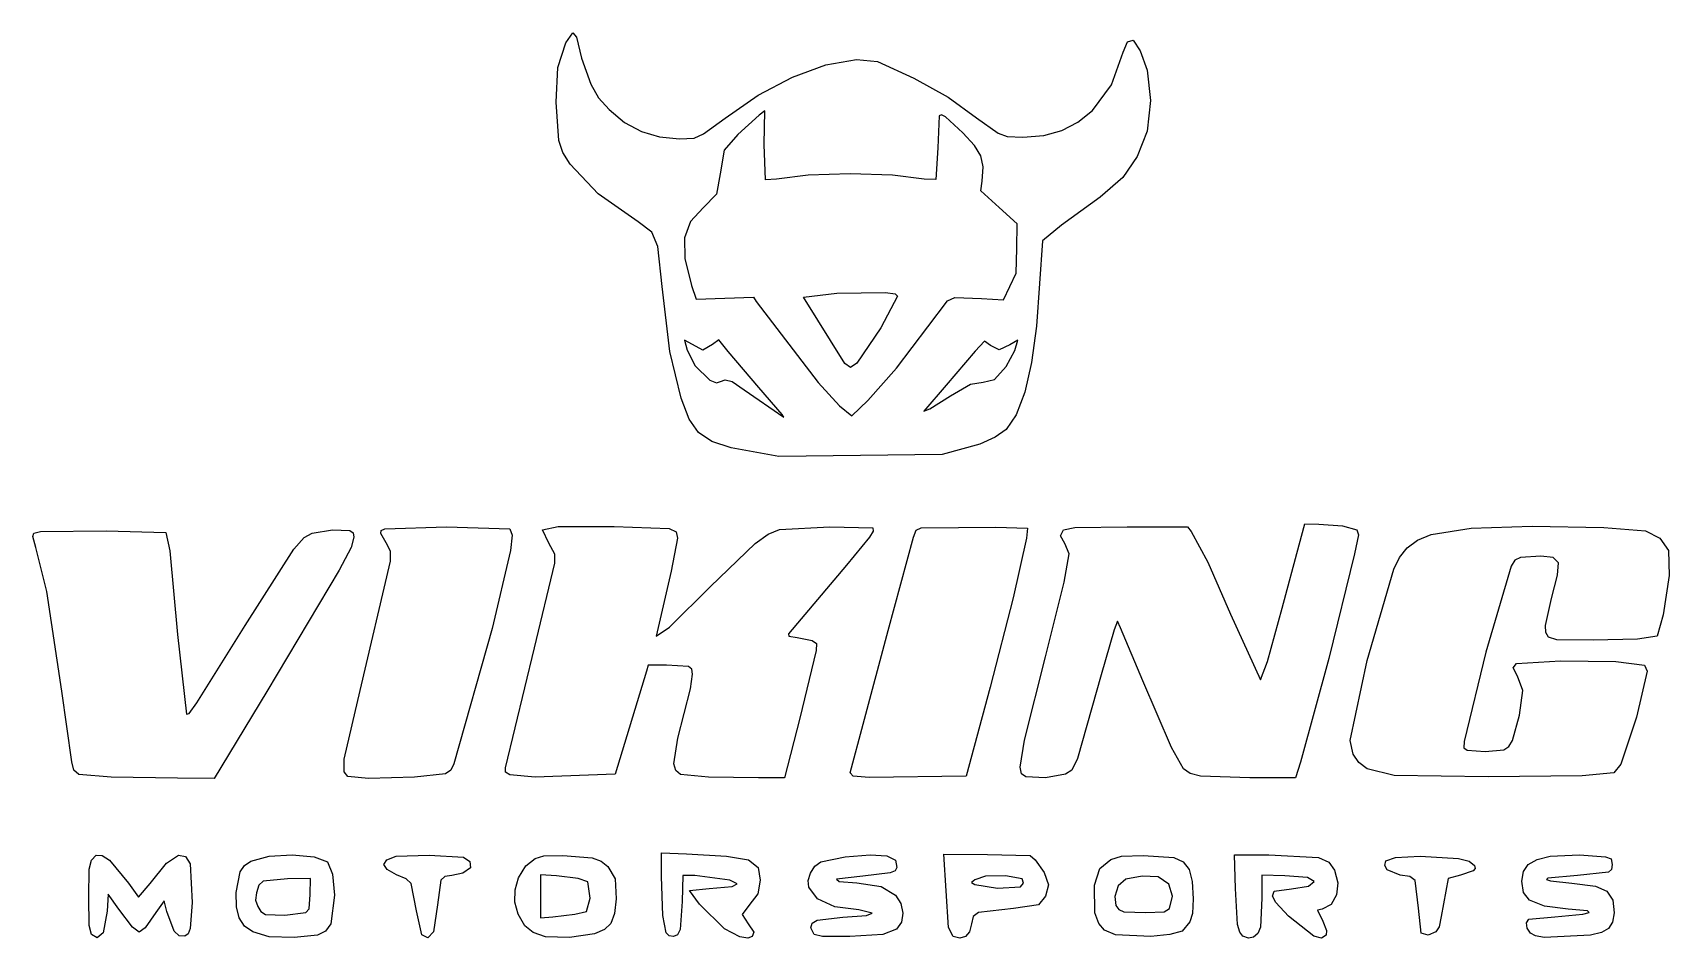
# Model space of a CAD drawing. Extents: x 17.9 to 43.3, y 276.7 to 290.7.
import ezdxf

# ---------------------------------------------------------------- set-up
doc = ezdxf.new("R2010")
doc.units = 0
doc.layers.add('Layer_1', color=7, linetype='CONTINUOUS')

msp = doc.modelspace()

# ---------------------------------------------------------------- linework, layer by layer
at = {"layer": 'Layer_1', "color": 7}
for points in [[(29.516149, 284.157239), (28.774977, 284.293824), (28.475165, 284.393358), (28.271176, 284.529616), (28.125354, 284.7399), (28.000045, 285.061513), (27.824064, 285.788577), (27.707804, 286.796607), (27.64043, 287.420161), (27.544061, 287.641332), (27.333806, 287.802218), (26.714523, 288.235081), (26.278631, 288.696149), (26.166113, 288.879138), (26.100642, 289.065096), (26.063134, 289.659102), (26.087583, 290.195278), (26.211563, 290.578376), (26.32078, 290.736881), (26.376924, 290.670421), (26.455708, 290.342853), (26.600728, 289.937238), (26.719557, 289.725825), (26.882614, 289.542965), (27.122249, 289.345679), (27.383667, 289.204988), (27.667784, 289.120514), (27.975514, 289.091881), (28.20396, 289.102005), (28.348906, 289.169492), (28.684279, 289.410738), (29.198852, 289.769379), (29.728034, 290.049042), (30.244622, 290.237548), (30.72141, 290.32272), (31.046453, 290.29069), (31.613766, 290.030752), (32.146729, 289.737668), (32.587243, 289.417187), (32.923325, 289.176339), (33.062411, 289.124169), (33.305764, 289.115844), (33.628198, 289.141512), (33.909643, 289.217032), (34.159122, 289.345899), (34.385656, 289.531606), (34.680998, 289.92633), (34.858424, 290.435566), (34.926601, 290.59368), (35.015469, 290.619496), (35.125, 290.454222), (35.231818, 290.15743), (35.283412, 289.682972), (35.232382, 289.207129), (35.078974, 288.816966), (34.854794, 288.489952), (34.503133, 288.181864), (33.902594, 287.74918), (33.606997, 287.50823), (33.513477, 286.18239), (33.438615, 285.619722), (33.333265, 285.157522), (33.200709, 284.807013), (33.044234, 284.579416), (32.876438, 284.459404), (32.638704, 284.347768), (32.051348, 284.188208), (29.516143, 284.157239), (29.516149, 284.157239)], [(30.900093, 285.027302), (31.342014, 285.528653), (31.83016, 286.173782), (32.135772, 286.576888), (32.250334, 286.62618), (32.661967, 286.611497), (33.003239, 286.592617), (33.10235, 286.798913), (33.201463, 287.005209), (33.20914, 287.387648), (33.216816, 287.770084), (32.935675, 288.025044), (32.654531, 288.280004), (32.672565, 288.430659), (32.686545, 288.654094), (32.652916, 288.824086), (32.55356, 288.98584), (32.370358, 289.184557), (32.105007, 289.429961), (32.040466, 289.46352), (32.006162, 289.448663), (31.984967, 288.949209), (31.952833, 288.456316), (31.773201, 288.463739), (31.281487, 288.524599), (30.626148, 288.544916), (29.971821, 288.524684), (29.483143, 288.463894), (29.309681, 288.454073), (29.291816, 289.002318), (29.298505, 289.525998), (29.210313, 289.455959), (28.880728, 289.157211), (28.668641, 288.914504), (28.604244, 288.546102), (28.552416, 288.232716), (28.343919, 288.02078), (28.145711, 287.805809), (28.052312, 287.551229), (28.059629, 287.229645), (28.16357, 286.813662), (28.232182, 286.598882), (28.678005, 286.61432), (29.123832, 286.629757), (29.167178, 286.562549), (30.126472, 285.308331), (30.460071, 284.943805), (30.648882, 284.791743), (30.900091, 285.027339), (30.900093, 285.027302)], [(30.541595, 285.600496), (29.898588, 286.629571), (30.416306, 286.693578), (31.170299, 286.702765), (31.321417, 286.682139), (31.358419, 286.648754), (31.099822, 286.15452), (30.726098, 285.608731), (30.627754, 285.537926), (30.541595, 285.60049), (30.541595, 285.600496)], [(29.571137, 284.808656), (29.205338, 285.231656), (28.733242, 285.788362), (28.586898, 285.971242), (28.48527, 285.895914), (28.337804, 285.811541), (28.175195, 285.896098), (28.052107, 285.9661), (28.093293, 285.809009), (28.219803, 285.56725), (28.445099, 285.34222), (28.547408, 285.300465), (28.612205, 285.324801), (28.68668, 285.347083), (28.793358, 285.321245), (28.977706, 285.192069), (29.594316, 284.76932), (29.571146, 284.808656), (29.571137, 284.808656)], [(32.178899, 285.099537), (32.491753, 285.283494), (32.686315, 285.312855), (32.864169, 285.352598), (33.043498, 285.555046), (33.179335, 285.805886), (33.227724, 285.966837), (33.102457, 285.894255), (32.939028, 285.816061), (32.803894, 285.881075), (32.706485, 285.950609), (32.563192, 285.794156), (32.111755, 285.266855), (31.764842, 284.862324), (31.859051, 284.896274), (32.178899, 285.099537), (32.178899, 285.099537)], [(19.15445, 279.181288), (18.652545, 279.223931), (18.576449, 279.291702), (18.543625, 279.418964), (18.390037, 280.515361), (18.159136, 282.065294), (17.984534, 282.747034), (17.938699, 282.914011), (17.956957, 282.970056), (18.060384, 282.991986), (19.075789, 283.006803), (20.006651, 282.978033), (20.067395, 282.693454), (20.186923, 281.396126), (20.324639, 280.160289), (20.364659, 280.168831), (20.486726, 280.335583), (21.236702, 281.535196), (21.989551, 282.720095), (22.148558, 282.903397), (22.274402, 282.96831), (22.593262, 283.020715), (22.858247, 283.009969), (22.909476, 282.974857), (22.921987, 282.908417), (22.878994, 282.74699), (22.694878, 282.391483), (21.572451, 280.510369), (20.754836, 279.161044), (20.186974, 279.164713), (19.15445, 279.18128), (19.15445, 279.181288)], [(22.829274, 279.189303), (22.769546, 279.265261), (22.773686, 279.45914), (23.020121, 280.526958), (23.492928, 282.531862), (23.492038, 282.689182), (23.422223, 282.820807), (23.340215, 282.965042), (23.34835, 283.008565), (23.405197, 283.037182), (24.358969, 283.06496), (25.340487, 283.033148), (25.377565, 282.937326), (25.353746, 282.701015), (25.067118, 281.48885), (24.475973, 279.387378), (24.427139, 279.287357), (24.342375, 279.231181), (23.860697, 279.182236), (23.148512, 279.161159), (22.829274, 279.18932), (22.829274, 279.189303)], [(28.42678, 279.182643), (27.993599, 279.224113), (27.917402, 279.283065), (27.885321, 279.387199), (27.949214, 279.785269), (28.147322, 280.549468), (28.178675, 280.780331), (28.165365, 280.856367), (28.115802, 280.8971), (27.772893, 280.918685), (27.489855, 280.920943), (27.464145, 280.825501), (26.979335, 279.229681), (25.73364, 279.182586), (25.341416, 279.216975), (25.273934, 279.257629), (25.274538, 279.32707), (25.726325, 281.18749), (26.0405, 282.503778), (26.039885, 282.643559), (25.94812, 282.813751), (25.851185, 283.019573), (26.092849, 283.069562), (26.964258, 283.071988), (27.815815, 283.0399), (27.925334, 282.988116), (27.946905, 282.889709), (27.84795, 282.379976), (27.612187, 281.368539), (27.819943, 281.510289), (28.455823, 282.138416), (29.151003, 282.810008), (29.349783, 282.950608), (29.526645, 283.025074), (30.308065, 283.064915), (30.977216, 283.048603), (30.982656, 283.000634), (30.926782, 282.903637), (30.567924, 282.473866), (29.664762, 281.403706), (29.674562, 281.368865), (29.800234, 281.348794), (30.035026, 281.300467), (30.101803, 281.257058), (30.098927, 281.146777), (29.844596, 280.098112), (29.604866, 279.17099), (29.201243, 279.169014), (28.426771, 279.182617), (28.42678, 279.182643)], [(30.918424, 279.176857), (30.670543, 279.195867), (30.625607, 279.247145), (30.825793, 280.005453), (31.212602, 281.457272), (31.605028, 282.907819), (31.648007, 283.013118), (31.725306, 283.052551), (32.886266, 283.061215), (33.378188, 283.045891), (33.362355, 282.893169), (33.152848, 281.963982), (32.795962, 280.578136), (32.422863, 279.197073), (30.918424, 279.176837), (30.918424, 279.176857)], [(33.352119, 279.188146), (33.281786, 279.230344), (33.264111, 279.335641), (33.327111, 279.755054), (33.653524, 281.048479), (33.945889, 282.209598), (34.024285, 282.649512), (33.954751, 282.806473), (33.888523, 282.92589), (33.934008, 283.020818), (34.111126, 283.058604), (34.921277, 283.064972), (35.859751, 283.064972), (35.916407, 282.995438), (36.1729, 282.517859), (36.528575, 281.709906), (36.993381, 280.689218), (37.102557, 280.97773), (37.32863, 281.801767), (37.590321, 282.786836), (37.680386, 283.111329), (37.897796, 283.109354), (38.262418, 283.080532), (38.487404, 283.020541), (38.510611, 282.944516), (38.452727, 282.645649), (38.05438, 281.023882), (37.611073, 279.414469), (37.533975, 279.171097), (36.827937, 279.171252), (36.060664, 279.193985), (35.900201, 279.235677), (35.799576, 279.309544), (35.612001, 279.639122), (35.164302, 280.677681), (34.818074, 281.500173), (34.773396, 281.604143), (34.721001, 281.465406), (34.518775, 280.770402), (34.151542, 279.470787), (34.06175, 279.289096), (33.965216, 279.226178), (33.653621, 279.168503), (33.352113, 279.188205), (33.352119, 279.188146)], [(39.068598, 279.208043), (38.647473, 279.31182), (38.519038, 279.406813), (38.429695, 279.538646), (38.381762, 279.750031), (38.647617, 280.992216), (39.059477, 282.407823), (39.150181, 282.592078), (39.270426, 282.740911), (39.430878, 282.857631), (39.642201, 282.945552), (40.260115, 283.048241), (41.209488, 283.07547), (42.318572, 283.053801), (42.968618, 283.006094), (43.19121, 282.890293), (43.32123, 282.697081), (43.335595, 282.311678), (43.239789, 281.698962), (43.146701, 281.367091), (42.843143, 281.32444), (42.154783, 281.305758), (41.5891, 281.310415), (41.460801, 281.354868), (41.420908, 281.425466), (41.414248, 281.537019), (41.505858, 281.952417), (41.600945, 282.313812), (41.614428, 282.507862), (41.532983, 282.588407), (41.343284, 282.609284), (41.027121, 282.590629), (40.937474, 282.549974), (40.881723, 282.45527), (40.489612, 281.119759), (40.152108, 279.73332), (40.148434, 279.63663), (40.199674, 279.600425), (40.478411, 279.578762), (40.769097, 279.606944), (40.843342, 279.654129), (40.904092, 279.74915), (41.013177, 280.144527), (41.061432, 280.524063), (40.980679, 280.749924), (40.913059, 280.87611), (40.963565, 280.943913), (41.650166, 280.985851), (42.504973, 280.974412), (42.951589, 280.918981), (42.994191, 280.826107), (42.824991, 280.111476), (42.582239, 279.383814), (42.473908, 279.246287), (41.985943, 279.203327), (40.527119, 279.187882), (39.068589, 279.20804), (39.068598, 279.208043)], [(18.849904, 276.740656), (18.814874, 276.879307), (18.807878, 277.316623), (18.814874, 277.753748), (18.849791, 277.892568), (18.92517, 277.969505), (19.015445, 277.964734), (19.128763, 277.890309), (19.42295, 277.533881), (19.581698, 277.31841), (19.759029, 277.530838), (20.014641, 277.847792), (20.202025, 277.967939), (20.311938, 277.950692), (20.379984, 277.836021), (20.413184, 277.235651), (20.383669, 276.832426), (20.351637, 276.74916), (20.301429, 276.713689), (20.212303, 276.719197), (20.132169, 276.789125), (20.020553, 277.092974), (19.979448, 277.258531), (19.850892, 277.079816), (19.682865, 276.841302), (19.592766, 276.77209), (19.488591, 276.85017), (19.274541, 277.13135), (19.109193, 277.363131), (19.091554, 277.098299), (19.032437, 276.762218), (18.940603, 276.68475), (18.849898, 276.740656), (18.849904, 276.740656)], [(21.607446, 276.702536), (21.352487, 276.777974), (21.224915, 276.868259), (21.142299, 276.994544), (21.100807, 277.166022), (21.096604, 277.391889), (21.158741, 277.711827), (21.226195, 277.809988), (21.323192, 277.878294), (21.605498, 277.954277), (21.967317, 277.976516), (22.30417, 277.946215), (22.511579, 277.864578), (22.590214, 277.673813), (22.620396, 277.346878), (22.56265, 276.903772), (22.482105, 276.789325), (22.360243, 276.729931), (21.994656, 276.694122), (21.607446, 276.702528), (21.607446, 276.702536)], [(23.977591, 276.732542), (23.894685, 277.107835), (23.809192, 277.53028), (23.731481, 277.603956), (23.586375, 277.665704), (23.440218, 277.745952), (23.389649, 277.826512), (23.434952, 277.899111), (23.576412, 277.955478), (24.091764, 277.970916), (24.621193, 277.940323), (24.721394, 277.871955), (24.7322, 277.773084), (24.615131, 277.691998), (24.441578, 277.652852), (24.333045, 277.640455), (24.270318, 277.581967), (24.219862, 277.198942), (24.159421, 276.780587), (24.06843, 276.684715), (23.977591, 276.732536), (23.977591, 276.732542)], [(25.894975, 276.702183), (25.703758, 276.769525), (25.576216, 276.873884), (25.473128, 277.051445), (25.421764, 277.240859), (25.423338, 277.43282), (25.479067, 277.61802), (25.590426, 277.803446), (25.738121, 277.915866), (25.871037, 277.95749), (26.166916, 277.965588), (26.619544, 277.929681), (26.75749, 277.877216), (26.864789, 277.794849), (26.97832, 277.600583), (26.993468, 277.293597), (26.966438, 277.062814), (26.911147, 276.91098), (26.812706, 276.813992), (26.656224, 276.747745), (26.269776, 276.692037), (25.894975, 276.702183), (25.894975, 276.702183)], [(28.91352, 276.701052), (28.674361, 276.828271), (28.285861, 277.207892), (28.133387, 277.41881), (28.434106, 277.452364), (28.792706, 277.482195), (28.870712, 277.527341), (28.756334, 277.583794), (28.214675, 277.652682), (28.02575, 277.652837), (28.017227, 277.253016), (27.984654, 276.818267), (27.944848, 276.735254), (27.880716, 276.707235), (27.81423, 276.715351), (27.768538, 276.765084), (27.718483, 277.03148), (27.697683, 277.63705), (27.696555, 278.003702), (28.084785, 277.989111), (28.702777, 277.955742), (29.046327, 277.895581), (29.194487, 277.780447), (29.226307, 277.582158), (29.190099, 277.370467), (29.051814, 277.188627), (28.948171, 277.050747), (29.040881, 276.902392), (29.126932, 276.776599), (29.105781, 276.707167), (29.038292, 276.68292), (28.913401, 276.701015), (28.91352, 276.701052)], [(30.066629, 276.736993), (30.014477, 276.842346), (30.035438, 276.912191), (30.1119, 276.958422), (30.512806, 277.006966), (30.876761, 277.034345), (30.964779, 277.071146), (30.756177, 277.119624), (30.385095, 277.167371), (30.118263, 277.292527), (29.983717, 277.47368), (29.974814, 277.578563), (30.009496, 277.689416), (30.078217, 277.79704), (30.170204, 277.865582), (30.547572, 277.943862), (30.934549, 277.975047), (31.192625, 277.958607), (31.328417, 277.893169), (31.348542, 277.777362), (31.320166, 277.727561), (31.244094, 277.693812), (30.820817, 277.641506), (30.41245, 277.594999), (30.452889, 277.563355), (30.727619, 277.538179), (31.104937, 277.481441), (31.328241, 277.347355), (31.410384, 277.221444), (31.440977, 277.071791), (31.419132, 276.928091), (31.343961, 276.820042), (31.132384, 276.737769), (30.617092, 276.709654), (30.195994, 276.70759), (30.066615, 276.737001), (30.066629, 276.736993)], [(32.223473, 276.707091), (32.1483, 276.845005), (32.079799, 277.987378), (32.754477, 277.980351), (33.420036, 277.964377), (33.492705, 277.895526), (33.636989, 277.700774), (33.699574, 277.507053), (33.653278, 277.331261), (33.547871, 277.197909), (33.159937, 277.140646), (32.614522, 277.08197), (32.53408, 277.017123), (32.507338, 276.901285), (32.473731, 276.782076), (32.411591, 276.70749), (32.326358, 276.681249), (32.223473, 276.707077), (32.223473, 276.707091)], [(34.739295, 276.734735), (34.569087, 276.804661), (34.481705, 276.909629), (34.42367, 277.077023), (34.41669, 277.502661), (34.498298, 277.761987), (34.666944, 277.900067), (34.832616, 277.956774), (35.171597, 277.964541), (35.646749, 277.933561), (35.789523, 277.864956), (35.882467, 277.745869), (35.932881, 277.560817), (35.948064, 277.294314), (35.938773, 277.064396), (35.895915, 276.933995), (35.774229, 276.79138), (35.584436, 276.739712), (35.288408, 276.709749), (34.739295, 276.734735), (34.739295, 276.734735)], [(36.718999, 276.714824), (36.669222, 276.77471), (36.637239, 276.893391), (36.604369, 277.450044), (36.589778, 277.977345), (37.12072, 277.97719), (37.890536, 277.935532), (38.051059, 277.863209), (38.139934, 277.73828), (38.190713, 277.540273), (38.169824, 277.352363), (38.086777, 277.205212), (37.951083, 277.129482), (37.876195, 277.115427), (37.956891, 276.945504), (38.017195, 276.798922), (38.011848, 276.727482), (37.939349, 276.679618), (37.817388, 276.713483), (37.427718, 277.02504), (37.227892, 277.232772), (37.176289, 277.332797), (37.204371, 277.412401), (37.472281, 277.446764), (37.734996, 277.488041), (37.825477, 277.559882), (37.723428, 277.622509), (37.36771, 277.648807), (37.014243, 277.657838), (37.013679, 277.301897), (36.991637, 276.853243), (36.949799, 276.755618), (36.88409, 276.696807), (36.803988, 276.681617), (36.718968, 276.714858), (36.718999, 276.714824)], [(39.487941, 276.758608), (39.442088, 277.146838), (39.392087, 277.575319), (39.31184, 277.637931), (39.161376, 277.660548), (38.959696, 277.741589), (38.919983, 277.809316), (38.935084, 277.881452), (39.086971, 277.935221), (39.471132, 277.952998), (40.06457, 277.91952), (40.229677, 277.874652), (40.314603, 277.809756), (40.323547, 277.764256), (40.289954, 277.724435), (40.09357, 277.660757), (39.90498, 277.609245), (39.798052, 277.015472), (39.765948, 276.855844), (39.713216, 276.777895), (39.59384, 276.727729), (39.487941, 276.758619), (39.487941, 276.758608)], [(41.394913, 276.693488), (41.261696, 276.715614), (41.182181, 276.757854), (41.130238, 276.835574), (41.117934, 276.918588), (41.157336, 276.976704), (41.557157, 277.011471), (41.993906, 277.051889), (42.090416, 277.078844), (42.067076, 277.103345), (41.765759, 277.129423), (41.397639, 277.176978), (41.168391, 277.273641), (41.072367, 277.388684), (41.047326, 277.567412), (41.071482, 277.716063), (41.148235, 277.825705), (41.284643, 277.902484), (41.487765, 277.952543), (41.940962, 277.97443), (42.345212, 277.946476), (42.435479, 277.910582), (42.449516, 277.826969), (42.438367, 277.747075), (42.391567, 277.707185), (41.911019, 277.654147), (41.449532, 277.613572), (41.432865, 277.593133), (41.489908, 277.573185), (41.822339, 277.535331), (42.192392, 277.491035), (42.36433, 277.409311), (42.462316, 277.272347), (42.479776, 277.073111), (42.453409, 276.929025), (42.39124, 276.830875), (42.281642, 276.767743), (42.112988, 276.728706), (41.394913, 276.693468), (41.394913, 276.693488)], [(22.175467, 277.078662), (22.230898, 277.137492), (22.244828, 277.359242), (22.251432, 277.609787), (21.893733, 277.602337), (21.514263, 277.565447), (21.448687, 277.50248), (21.413376, 277.386214), (21.398048, 277.269495), (21.429689, 277.174618), (21.480814, 277.093814), (21.551367, 277.04932), (21.850987, 277.036374), (22.175481, 277.078651), (22.175467, 277.078662)], [(26.352945, 277.05237), (26.532303, 277.093208), (26.588631, 277.303137), (26.553272, 277.553809), (26.403455, 277.608829), (26.068412, 277.648395), (25.819246, 277.665385), (25.819246, 277.33221), (25.819246, 276.999033), (26.010466, 277.013963), (26.352948, 277.052362), (26.352945, 277.05237)], [(33.265785, 277.480225), (33.315984, 277.535101), (33.294235, 277.604817), (33.036284, 277.649369), (32.723087, 277.641774), (32.560658, 277.58522), (32.508898, 277.543307), (32.561045, 277.515395), (32.908454, 277.457606), (33.265785, 277.480219), (33.265785, 277.480225)], [(35.579287, 277.139724), (35.626726, 277.331927), (35.568817, 277.519761), (35.405572, 277.631719), (35.154356, 277.644602), (34.899854, 277.599357), (34.780711, 277.496024), (34.733139, 277.330161), (34.748828, 277.189764), (34.79508, 277.127828), (34.871024, 277.092698), (35.214238, 277.078391), (35.495428, 277.091889), (35.579293, 277.139724), (35.579287, 277.139724)]]:
    msp.add_lwpolyline(points, dxfattribs=at)

doc.saveas('drawing.dxf')
